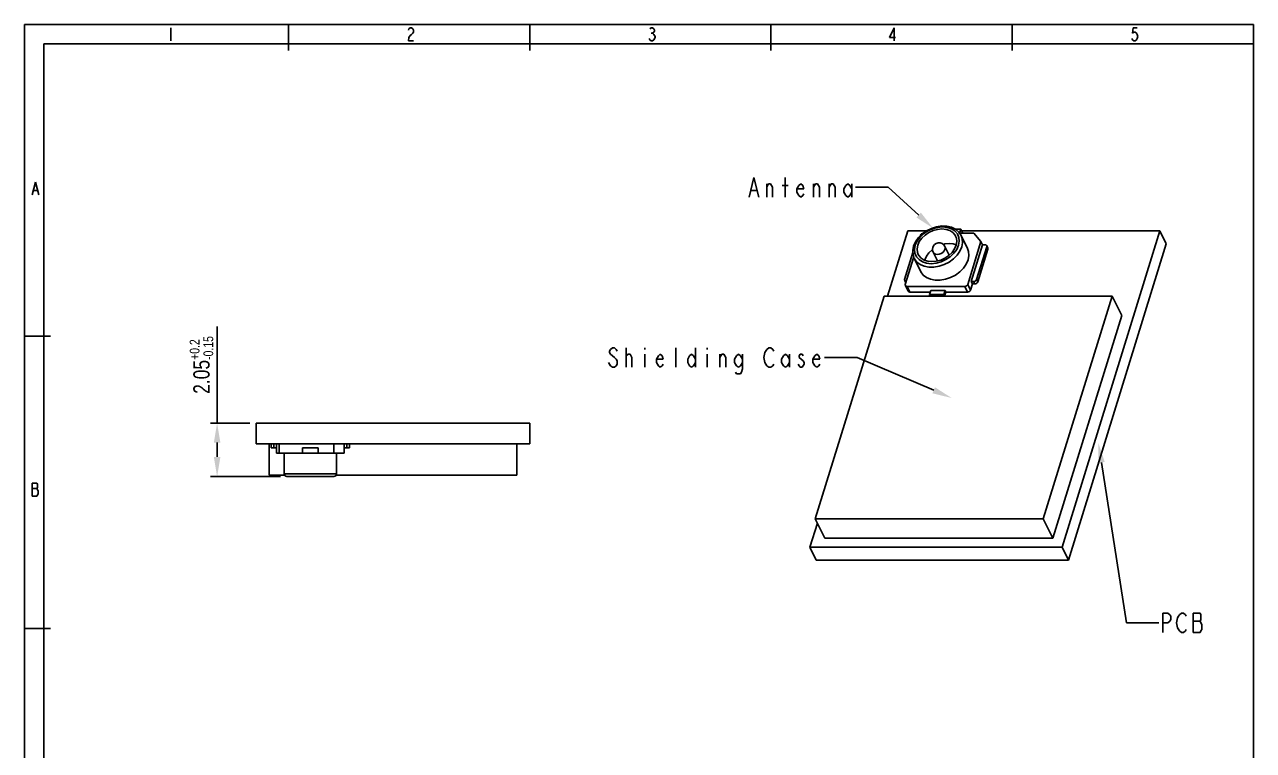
# Model space of a CAD drawing. Header units: millimetres. Extents: x 0 to 189, y 4 to 276.
# Drawn here: x 0 to 188.5, y 164.2 to 275.6 of the extents above; entities that cross this region are included whole.
import ezdxf

# ---------------------------------------------------------------- set-up
doc = ezdxf.new("R2010")
doc.units = ezdxf.units.MM
doc.header["$LTSCALE"] = 19.36
doc.header["$PDMODE"] = 3
doc.header["$PDSIZE"] = 8
doc.layers.get('0').update_dxf_attribs({"linetype": 'CONTINUOUS'})
doc.layers.get('Defpoints').update_dxf_attribs({"linetype": 'CONTINUOUS'})
doc.styles.get("Standard").update_dxf_attribs({"font": 'txt', "width": 0.8})
doc.dimstyles.new('DIMSTYLE_1', dxfattribs={"dimtxt": 2.5, "dimasz": 3, "dimexe": 1, "dimexo": 1, "dimgap": 0.65, "dimtad": 1, "dimlfac": 0.25, "dimdsep": 46, "dimtxsty": 'Standard', "dimblk": '_FILLED', "dimcen": 0.09, "dimadec": 0, "dimazin": 0, "dimtol": 1, "dimtp": 0.2, "dimtm": 0.15, "dimtfac": 0.6, "dimtofl": 0, "dimtmove": 0, "dimatfit": 3, "dimldrblk": '_FILLED', "dimfxl": 0, "dimtolj": 1, "dimarcsym": 0})

# ---------------------------------------------------------------- blocks, each defined once
blk = doc.blocks.new('_FILLED')
at = {"color": 0, "linetype": 'ByBlock'}
blk.add_solid([(0, 0), (-1, 0.167), (-1, -0.167)], dxfattribs=at)
blk = doc.blocks.new('*D8')
at = {"color": 0, "lineweight": -2}
for p, q in [((29.54, 214.4), (29.54, 229.24)), ((34.55, 214.4), (28.54, 214.4)), ((29.54, 209.2), (29.54, 211.4)), ((39.25, 206.2), (28.54, 206.2))]:
    blk.add_line(p, q, dxfattribs=at)
at = {"layer": 'Defpoints', "color": 0, "lineweight": -2}
for p in [(35.55, 214.4), (29.54, 206.2), (40.25, 206.2)]:
    blk.add_point(p, dxfattribs=at)
at = {"color": 0, "lineweight": -2, "xscale": 3, "yscale": 3, "zscale": 3}
for p, rotation in [((29.54, 214.4), 90), ((29.54, 206.2), 270)]:
    blk.add_blockref('_FILLED', p, dxfattribs=dict(at, rotation=rotation))
at = {"color": 0, "lineweight": -2, "insert": (27.14, 223.32), "char_height": 2.5, "attachment_point": 5, "rotation": 90}
blk.add_mtext('\\A1;2.05{\\H0.6x;\\S+0.2^ -0.15;}', dxfattribs=at)

msp = doc.modelspace()

# ---------------------------------------------------------------- linework, layer by layer
at = {"color": 0, "lineweight": -2}
for p, q in [((0, 275.551), (0, 3.653)), ((188.542, 275.551), (0, 275.551)), ((40.487, 271.574), (40.487, 275.551)), ((77.501, 271.574), (77.501, 275.551)), ((114.515, 271.574), (114.515, 275.551)), ((151.529, 271.574), (151.529, 275.551)), ((188.542, 3.653), (188.542, 275.551)), ((22.417, 275.038), (22.417, 273.06)), ((58.88, 274.708), (58.979, 274.873)), ((58.979, 273.555), (58.88, 273.06)), ((58.979, 274.873), (59.176, 275.038)), ((59.176, 273.884), (58.979, 273.555)), ((59.176, 275.038), (59.374, 275.038)), ((59.374, 274.049), (59.176, 273.884)), ((59.374, 275.038), (59.572, 274.873)), ((59.572, 274.214), (59.374, 274.049)), ((59.572, 274.873), (59.671, 274.708)), ((59.671, 274.378), (59.572, 274.214)), ((59.671, 274.708), (59.671, 274.378)), ((95.937, 273.225), (95.838, 273.39)), ((95.937, 274.873), (96.135, 275.038)), ((96.135, 275.038), (96.332, 275.038)), ((96.135, 274.214), (96.332, 274.214)), ((96.332, 275.038), (96.53, 274.873)), ((96.53, 274.378), (96.332, 274.214)), ((96.332, 274.214), (96.53, 274.049)), ((96.53, 274.873), (96.629, 274.708)), ((96.629, 274.543), (96.53, 274.378)), ((96.53, 274.049), (96.629, 273.884)), ((96.728, 273.555), (96.53, 273.225)), ((96.629, 274.708), (96.629, 274.543)), ((96.629, 273.884), (96.728, 273.719)), ((96.728, 273.719), (96.728, 273.555)), ((133.421, 275.038), (132.729, 273.555)), ((132.729, 273.555), (133.619, 273.555)), ((133.421, 273.06), (133.421, 275.038)), ((170.004, 273.225), (169.905, 273.39)), ((170.103, 275.038), (170.004, 274.214)), ((170.004, 274.214), (170.202, 274.378)), ((170.696, 275.038), (170.103, 275.038)), ((170.202, 274.378), (170.4, 274.378)), ((170.4, 274.378), (170.598, 274.214)), ((170.598, 274.214), (170.696, 274.049)), ((170.696, 273.39), (170.598, 273.225)), ((170.696, 274.049), (170.795, 273.719)), ((170.795, 273.719), (170.696, 273.39)), ((2.977, 272.574), (2.977, 37.144)), ((188.542, 272.574), (2.977, 272.574)), ((58.88, 273.06), (59.671, 273.06)), ((96.135, 273.06), (95.937, 273.225)), ((96.332, 273.06), (96.135, 273.06)), ((96.53, 273.225), (96.332, 273.06)), ((170.202, 273.06), (170.004, 273.225)), ((170.4, 273.06), (170.202, 273.06)), ((170.598, 273.225), (170.4, 273.06)), ((1.181, 249.412), (1.675, 251.39)), ((1.675, 251.39), (2.169, 249.412)), ((111.16, 249.092), (111.91, 252.092)), ((111.91, 252.092), (112.66, 249.092)), ((113.86, 249.092), (113.86, 251.092)), ((113.86, 250.592), (114.16, 251.092)), ((114.16, 251.092), (114.46, 251.092)), ((114.46, 251.092), (114.76, 250.592)), ((116.26, 250.842), (117.16, 250.842)), ((116.71, 249.092), (116.71, 252.092)), ((118.51, 250.342), (118.81, 250.842)), ((118.81, 250.842), (119.11, 251.092)), ((119.11, 251.092), (119.41, 250.842)), ((119.41, 250.842), (119.56, 250.342)), ((121.06, 249.092), (121.06, 251.092)), ((121.06, 250.592), (121.36, 251.092)), ((121.36, 251.092), (121.66, 251.092)), ((121.66, 251.092), (121.96, 250.592)), ((123.46, 249.092), (123.46, 251.092)), ((123.46, 250.592), (123.76, 251.092)), ((123.76, 251.092), (124.06, 251.092)), ((124.06, 251.092), (124.36, 250.592)), ((125.71, 250.342), (126.01, 250.842)), ((126.01, 250.842), (126.31, 251.092)), ((126.31, 251.092), (126.61, 250.842)), ((126.61, 250.842), (126.91, 250.342)), ((126.91, 251.092), (126.91, 249.092)), ((1.378, 250.071), (1.971, 250.071)), ((111.46, 250.092), (112.36, 250.092)), ((114.76, 250.592), (114.76, 249.092)), ((118.51, 249.842), (118.51, 250.342)), ((119.56, 250.342), (118.51, 250.342)), ((118.81, 249.342), (118.51, 249.842)), ((119.11, 249.092), (118.81, 249.342)), ((119.41, 249.342), (119.11, 249.092)), ((119.56, 249.592), (119.41, 249.342)), ((121.96, 250.592), (121.96, 249.092)), ((124.36, 250.592), (124.36, 249.092)), ((125.71, 249.842), (125.71, 250.342)), ((126.01, 249.342), (125.71, 249.842)), ((126.31, 249.092), (126.01, 249.342)), ((126.61, 249.342), (126.31, 249.092)), ((126.91, 249.842), (126.61, 249.342)), ((132.51, 250.592), (127.51, 250.592)), ((137.185, 246.319), (132.51, 250.592)), ((135.502, 243.901), (132.406, 233.881)), ((138.376, 243.901), (135.502, 243.901)), ((137.709, 243.424), (137.137, 242.854)), ((137.931, 243.438), (137.371, 242.903)), ((137.518, 243.324), (137.453, 243.204)), ((137.63, 243.426), (137.518, 243.324)), ((137.77, 243.494), (137.63, 243.426)), ((138.161, 243.245), (137.663, 242.77)), ((138.386, 243.908), (137.709, 243.424)), ((137.817, 243.501), (137.77, 243.494)), ((138.594, 243.886), (137.931, 243.438)), ((138.751, 243.642), (138.161, 243.245)), ((139.138, 244.283), (138.386, 243.908)), ((139.327, 244.222), (138.594, 243.886)), ((139.402, 243.941), (138.751, 243.642)), ((139.935, 244.533), (139.138, 244.283)), ((140.094, 244.431), (139.327, 244.222)), ((140.082, 244.126), (139.402, 243.941)), ((140.741, 244.647), (139.935, 244.533)), ((140.757, 244.189), (140.082, 244.126)), ((140.854, 244.502), (140.094, 244.431)), ((141.521, 244.618), (140.741, 244.647)), ((141.394, 244.126), (140.757, 244.189)), ((141.571, 244.431), (140.854, 244.502)), ((141.959, 243.941), (141.394, 244.126)), ((142.238, 244.444), (141.521, 244.618)), ((142.208, 244.222), (141.571, 244.431)), ((142.426, 243.642), (141.959, 243.941)), ((142.733, 243.886), (142.208, 244.222)), ((142.855, 244.137), (142.238, 244.444)), ((142.77, 243.245), (142.426, 243.642)), ((143.12, 243.438), (142.733, 243.886)), ((142.855, 243.092), (142.77, 243.245)), ((142.84, 244.144), (143.638, 244.144)), ((143.347, 243.713), (142.855, 244.137)), ((143.349, 242.903), (143.12, 243.438)), ((143.696, 243.196), (143.347, 243.713)), ((143.456, 243.552), (143.638, 244.144)), ((145.655, 243.518), (143.479, 243.518)), ((143.638, 244.144), (143.883, 243.647)), ((174.187, 243.901), (143.758, 243.901)), ((143.843, 243.518), (143.883, 243.647)), ((146.742, 242.264), (145.655, 243.518)), ((159.179, 195.335), (174.187, 243.901)), ((175.163, 241.912), (174.187, 243.901)), ((136.407, 241.552), (136.282, 240.887)), ((136.697, 242.221), (136.407, 241.552)), ((136.667, 241.682), (136.556, 241.059)), ((136.941, 242.305), (136.667, 241.682)), ((137.137, 242.854), (136.697, 242.221)), ((137.035, 241.682), (136.937, 241.124)), ((137.371, 242.903), (136.941, 242.305)), ((137.282, 242.24), (137.035, 241.682)), ((137.663, 242.77), (137.282, 242.24)), ((139.332, 241.356), (139.289, 241.109)), ((139.446, 241.601), (139.332, 241.356)), ((139.623, 241.808), (139.446, 241.601)), ((139.863, 241.966), (139.623, 241.808)), ((140.154, 242.052), (139.863, 241.966)), ((140.47, 242.044), (140.154, 242.052)), ((140.77, 241.937), (140.47, 242.044)), ((141.017, 241.744), (140.77, 241.937)), ((141.181, 241.888), (140.923, 241.818)), ((141.185, 241.501), (141.017, 241.744)), ((141.855, 241.951), (141.181, 241.888)), ((141.845, 240.158), (141.185, 241.501)), ((141.185, 241.501), (141.238, 241.303)), ((142.491, 241.888), (141.855, 241.951)), ((142.94, 241.741), (142.491, 241.888)), ((142.684, 241.124), (142.93, 241.682)), ((142.974, 242.77), (142.855, 243.092)), ((142.93, 241.682), (143.029, 242.24)), ((143.029, 242.24), (142.974, 242.77)), ((143.024, 241.059), (143.298, 241.682)), ((143.298, 241.682), (143.409, 242.305)), ((143.409, 242.305), (143.349, 242.903)), ((143.507, 240.782), (143.789, 241.434)), ((144.672, 241.207), (143.696, 243.196)), ((143.864, 242.708), (143.696, 243.196)), ((143.789, 241.434), (143.91, 242.085)), ((143.91, 242.085), (143.864, 242.708)), ((144.708, 235.684), (146.742, 242.264)), ((146.986, 241.767), (145.243, 236.127)), ((147.626, 241.454), (146.077, 236.44)), ((146.742, 242.264), (146.986, 241.767)), ((146.986, 241.767), (147.354, 241.767)), ((147.488, 241.743), (147.354, 241.767)), ((147.586, 241.675), (147.488, 241.743)), ((147.616, 241.63), (147.586, 241.675)), ((147.8, 241.257), (147.616, 241.63)), ((147.635, 241.574), (147.616, 241.63)), ((147.626, 241.454), (147.635, 241.574)), ((147.809, 241.081), (147.626, 241.454)), ((160.155, 193.345), (175.163, 241.912)), ((136.301, 240.572), (135.024, 236.44)), ((136.435, 239.908), (135.129, 235.684)), ((136.282, 240.887), (136.32, 240.253)), ((136.32, 240.253), (136.514, 239.671)), ((137.49, 237.682), (136.514, 239.671)), ((136.514, 239.671), (136.555, 239.592)), ((136.555, 239.592), (136.92, 239.105)), ((136.556, 241.059), (136.616, 240.462)), ((136.616, 240.462), (136.845, 239.926)), ((136.845, 239.926), (137.232, 239.479)), ((136.937, 241.124), (136.991, 240.595)), ((136.991, 240.595), (137.11, 240.272)), ((137.11, 240.272), (137.195, 240.119)), ((137.195, 240.119), (137.539, 239.722)), ((137.232, 239.479), (137.758, 239.142)), ((137.539, 239.722), (138.006, 239.424)), ((138.379, 240.002), (138.133, 239.444)), ((138.762, 240.533), (138.379, 240.002)), ((139.258, 241.006), (138.762, 240.533)), ((139.295, 241.031), (139.258, 241.006)), ((139.289, 241.109), (139.308, 240.86)), ((139.308, 240.86), (139.39, 240.62)), ((140.046, 239.283), (139.39, 240.62)), ((139.39, 240.62), (139.55, 240.427)), ((139.55, 240.427), (139.773, 240.316)), ((139.773, 240.316), (140.046, 240.277)), ((140.046, 240.277), (140.342, 240.316)), ((140.342, 240.316), (140.633, 240.427)), ((140.564, 239.424), (141.215, 239.722)), ((140.633, 240.427), (140.891, 240.6)), ((140.638, 239.142), (141.371, 239.479)), ((140.891, 240.6), (141.089, 240.819)), ((141.089, 240.819), (141.209, 241.061)), ((141.238, 241.303), (141.209, 241.061)), ((141.215, 239.722), (141.804, 240.119)), ((141.371, 239.479), (142.035, 239.926)), ((141.804, 240.119), (142.302, 240.595)), ((141.85, 239.105), (142.516, 239.592)), ((142.035, 239.926), (142.595, 240.462)), ((142.302, 240.595), (142.684, 241.124)), ((142.516, 239.592), (143.077, 240.159)), ((142.595, 240.462), (143.024, 241.059)), ((143.077, 240.159), (143.507, 240.782)), ((144.84, 240.719), (144.672, 241.207)), ((144.765, 239.444), (144.886, 240.096)), ((144.886, 240.096), (144.84, 240.719)), ((146.26, 236.068), (147.809, 241.081)), ((147.799, 241.257), (147.818, 241.201)), ((147.818, 241.201), (147.809, 241.081)), ((136.92, 239.105), (137.424, 238.72)), ((137.424, 238.72), (138.045, 238.454)), ((137.49, 237.682), (137.531, 237.603)), ((137.531, 237.603), (137.896, 237.116)), ((137.758, 239.142), (138.394, 238.933)), ((138.006, 239.424), (138.572, 239.238)), ((138.045, 238.454), (138.757, 238.317)), ((138.133, 239.444), (138.123, 239.385)), ((138.394, 238.933), (139.111, 238.862)), ((138.572, 239.238), (139.208, 239.176)), ((138.757, 238.317), (139.527, 238.317)), ((139.111, 238.862), (139.872, 238.933)), ((139.208, 239.176), (139.883, 239.238)), ((139.527, 238.317), (140.322, 238.454)), ((139.872, 238.933), (140.638, 239.142)), ((139.883, 239.238), (140.564, 239.424)), ((140.322, 238.454), (141.108, 238.72)), ((141.108, 238.72), (141.85, 239.105)), ((142.826, 237.116), (143.492, 237.603)), ((143.492, 237.603), (144.053, 238.17)), ((144.053, 238.17), (144.483, 238.793)), ((144.483, 238.793), (144.765, 239.444)), ((135.024, 236.44), (135.015, 236.321)), ((135.015, 236.321), (135.033, 236.264)), ((135.202, 235.92), (135.033, 236.264)), ((135.033, 236.264), (135.063, 236.219)), ((135.063, 236.219), (135.162, 236.151)), ((135.129, 235.684), (135.12, 235.565)), ((135.162, 236.151), (135.268, 236.132)), ((137.896, 237.116), (138.4, 236.731)), ((138.4, 236.731), (139.021, 236.464)), ((139.021, 236.464), (139.733, 236.328)), ((139.733, 236.328), (140.503, 236.328)), ((140.503, 236.328), (141.298, 236.464)), ((141.298, 236.464), (142.084, 236.731)), ((142.084, 236.731), (142.826, 237.116)), ((144.643, 235.565), (144.708, 235.684)), ((144.708, 235.684), (145.135, 234.814)), ((145.135, 234.814), (145.426, 235.754)), ((145.426, 235.754), (145.243, 236.127)), ((145.243, 236.127), (145.611, 236.127)), ((145.426, 235.754), (145.794, 235.754)), ((145.611, 236.127), (145.76, 236.151)), ((145.611, 236.127), (145.794, 235.754)), ((145.76, 236.151), (145.9, 236.219)), ((145.943, 235.778), (145.794, 235.754)), ((145.9, 236.219), (146.012, 236.321)), ((146.083, 235.846), (145.943, 235.778)), ((146.012, 236.321), (146.077, 236.44)), ((146.077, 236.44), (146.26, 236.068)), ((146.195, 235.948), (146.083, 235.846)), ((146.26, 236.068), (146.195, 235.948)), ((131.862, 233.881), (121.308, 199.728)), ((166.862, 233.881), (131.862, 233.881)), ((135.12, 235.565), (135.139, 235.508)), ((135.139, 235.508), (135.566, 234.638)), ((135.139, 235.508), (135.169, 235.463)), ((135.169, 235.463), (135.267, 235.395)), ((135.267, 235.395), (135.401, 235.371)), ((135.401, 235.371), (135.828, 234.501)), ((135.401, 235.371), (144.243, 235.371)), ((135.596, 234.593), (135.566, 234.638)), ((135.694, 234.525), (135.596, 234.593)), ((135.828, 234.501), (135.694, 234.525)), ((135.828, 234.501), (138.945, 234.501)), ((139.022, 234.75), (138.828, 234.123)), ((138.828, 234.123), (138.947, 233.881)), ((141.039, 234.123), (138.828, 234.123)), ((141.232, 234.75), (139.022, 234.75)), ((141.232, 234.75), (141.039, 234.123)), ((141.157, 233.881), (141.039, 234.123)), ((141.354, 234.501), (141.163, 233.881)), ((141.354, 234.501), (141.232, 234.75)), ((141.354, 234.501), (144.67, 234.501)), ((144.243, 235.371), (144.392, 235.395)), ((144.243, 235.371), (144.67, 234.501)), ((144.392, 235.395), (144.532, 235.463)), ((144.532, 235.463), (144.643, 235.565)), ((144.819, 234.525), (144.67, 234.501)), ((144.959, 234.593), (144.819, 234.525)), ((145.07, 234.694), (144.959, 234.593)), ((145.135, 234.814), (145.07, 234.694)), ((156.308, 199.728), (166.862, 233.881)), ((168.327, 230.898), (166.862, 233.881)), ((157.773, 196.745), (168.327, 230.898)), ((3.977, 227.72), (0, 227.72)), ((89.892, 225.71), (89.742, 225.46)), ((89.742, 225.46), (89.742, 225.21)), ((89.742, 225.21), (89.892, 224.96)), ((90.192, 225.96), (89.892, 225.71)), ((89.892, 224.96), (90.492, 224.46)), ((90.492, 225.96), (90.192, 225.96)), ((90.792, 225.71), (90.492, 225.96)), ((90.492, 224.46), (90.792, 224.21)), ((90.942, 225.46), (90.792, 225.71)), ((92.292, 222.96), (92.292, 225.96)), ((92.292, 224.71), (92.592, 224.96)), ((92.592, 224.96), (92.892, 224.96)), ((92.892, 224.96), (93.192, 224.46)), ((93.192, 224.46), (93.192, 222.96)), ((95.142, 225.96), (95.142, 225.71)), ((95.142, 224.96), (95.142, 222.96)), ((96.942, 224.21), (97.242, 224.71)), ((97.242, 224.71), (97.542, 224.96)), ((97.542, 224.96), (97.842, 224.71)), ((97.842, 224.71), (97.992, 224.21)), ((99.942, 222.96), (99.942, 225.96)), ((101.742, 224.21), (102.042, 224.71)), ((102.042, 224.71), (102.342, 224.96)), ((102.342, 224.96), (102.642, 224.71)), ((102.642, 224.71), (102.942, 224.21)), ((102.942, 225.96), (102.942, 222.96)), ((104.742, 225.96), (104.742, 225.71)), ((104.742, 224.96), (104.742, 222.96)), ((106.692, 222.96), (106.692, 224.96)), ((106.692, 224.46), (106.992, 224.96)), ((106.992, 224.96), (107.292, 224.96)), ((107.292, 224.96), (107.592, 224.46)), ((107.592, 224.46), (107.592, 222.96)), ((108.942, 224.21), (109.242, 224.71)), ((109.242, 224.71), (109.542, 224.96)), ((109.542, 224.96), (109.842, 224.71)), ((109.842, 224.71), (110.142, 224.21)), ((110.142, 224.96), (110.142, 222.71)), ((113.442, 224.46), (113.592, 225.21)), ((113.592, 223.71), (113.442, 224.46)), ((113.592, 225.21), (113.892, 225.71)), ((113.892, 225.71), (114.192, 225.96)), ((114.192, 225.96), (114.492, 225.96)), ((114.492, 225.96), (114.792, 225.71)), ((114.792, 225.71), (114.942, 225.46)), ((116.142, 224.21), (116.442, 224.71)), ((116.442, 224.71), (116.742, 224.96)), ((116.742, 224.96), (117.042, 224.71)), ((117.042, 224.71), (117.342, 224.21)), ((117.342, 224.96), (117.342, 222.96)), ((118.992, 224.96), (118.842, 224.71)), ((118.842, 224.71), (118.842, 224.46)), ((118.842, 224.46), (119.142, 224.21)), ((119.292, 224.96), (118.992, 224.96)), ((119.442, 224.71), (119.292, 224.96)), ((120.942, 224.21), (121.242, 224.71)), ((121.242, 224.71), (121.542, 224.96)), ((121.542, 224.96), (121.842, 224.71)), ((121.842, 224.71), (121.992, 224.21)), ((127.742, 224.46), (122.742, 224.46)), ((139.486, 219.43), (127.742, 224.46)), ((89.892, 223.21), (89.592, 223.71)), ((90.192, 222.96), (89.892, 223.21)), ((90.492, 222.96), (90.192, 222.96)), ((90.792, 223.21), (90.492, 222.96)), ((90.792, 224.21), (90.942, 223.96)), ((90.942, 223.46), (90.792, 223.21)), ((90.942, 223.96), (90.942, 223.46)), ((96.942, 223.71), (96.942, 224.21)), ((97.992, 224.21), (96.942, 224.21)), ((97.242, 223.21), (96.942, 223.71)), ((97.542, 222.96), (97.242, 223.21)), ((97.842, 223.21), (97.542, 222.96)), ((97.992, 223.46), (97.842, 223.21)), ((101.742, 223.71), (101.742, 224.21)), ((102.042, 223.21), (101.742, 223.71)), ((102.342, 222.96), (102.042, 223.21)), ((102.642, 223.21), (102.342, 222.96)), ((102.942, 223.71), (102.642, 223.21)), ((108.942, 223.71), (108.942, 224.21)), ((109.242, 223.21), (108.942, 223.71)), ((109.542, 222.96), (109.242, 223.21)), ((109.842, 223.21), (109.542, 222.96)), ((110.142, 223.71), (109.842, 223.21)), ((110.142, 222.71), (109.992, 222.21)), ((113.742, 223.46), (113.592, 223.71)), ((113.892, 223.21), (113.742, 223.46)), ((114.192, 222.96), (113.892, 223.21)), ((114.492, 222.96), (114.192, 222.96)), ((114.792, 223.21), (114.492, 222.96)), ((114.942, 223.46), (114.792, 223.21)), ((116.142, 223.71), (116.142, 224.21)), ((116.442, 223.21), (116.142, 223.71)), ((116.742, 222.96), (116.442, 223.21)), ((117.042, 223.21), (116.742, 222.96)), ((117.342, 223.71), (117.042, 223.21)), ((118.842, 223.21), (118.692, 223.46)), ((118.992, 222.96), (118.842, 223.21)), ((119.292, 222.96), (118.992, 222.96)), ((119.142, 224.21), (119.442, 223.96)), ((119.592, 223.46), (119.292, 222.96)), ((119.442, 223.96), (119.592, 223.71)), ((119.592, 223.71), (119.592, 223.46)), ((120.942, 223.71), (120.942, 224.21)), ((121.992, 224.21), (120.942, 224.21)), ((121.242, 223.21), (120.942, 223.71)), ((121.542, 222.96), (121.242, 223.21)), ((121.842, 223.21), (121.542, 222.96)), ((121.992, 223.46), (121.842, 223.21)), ((109.242, 221.96), (109.092, 222.21)), ((109.842, 221.96), (109.242, 221.96)), ((109.992, 222.21), (109.842, 221.96)), ((35.545, 214.403), (35.545, 211.203)), ((77.545, 214.403), (35.545, 214.403)), ((77.545, 214.403), (77.545, 211.203)), ((77.545, 211.203), (35.545, 211.203)), ((37.545, 211.203), (37.545, 206.403)), ((37.853, 210.603), (37.853, 211.203)), ((38.253, 210.603), (38.253, 211.203)), ((38.653, 209.803), (38.653, 211.203)), ((39.053, 209.803), (39.053, 211.203)), ((47.453, 209.803), (47.453, 211.203)), ((49.053, 209.803), (49.053, 211.203)), ((49.453, 211.203), (49.453, 210.603)), ((49.853, 211.203), (49.853, 210.603)), ((75.545, 211.203), (75.545, 206.403)), ((37.853, 210.603), (38.653, 210.603)), ((38.653, 209.803), (49.053, 209.803)), ((39.853, 209.803), (39.853, 206.603)), ((42.653, 210.603), (42.653, 209.803)), ((45.053, 210.603), (42.653, 210.603)), ((45.053, 209.803), (45.053, 210.603)), ((47.853, 209.803), (47.853, 206.603)), ((49.053, 210.603), (49.853, 210.603)), ((165.23, 208.357), (169.047, 183.751)), ((39.914, 206.403), (37.545, 206.403)), ((47.853, 206.603), (39.853, 206.603)), ((47.453, 206.203), (40.253, 206.203)), ((75.545, 206.403), (47.791, 206.403)), ((1.873, 205.168), (1.181, 205.168)), ((1.181, 205.168), (1.181, 203.191)), ((1.181, 204.344), (1.873, 204.344)), ((1.971, 205.004), (1.873, 205.168)), ((1.873, 204.344), (1.971, 204.509)), ((1.971, 204.18), (1.873, 204.344)), ((1.971, 204.509), (1.971, 205.004)), ((2.07, 204.015), (1.971, 204.18)), ((2.07, 203.521), (2.07, 204.015)), ((1.181, 203.191), (1.873, 203.191)), ((1.873, 203.191), (2.07, 203.521)), ((121.642, 199.048), (120.494, 195.335)), ((122.772, 196.745), (121.308, 199.728)), ((121.308, 199.728), (156.308, 199.728)), ((157.773, 196.745), (156.308, 199.728)), ((122.772, 196.745), (157.773, 196.745)), ((121.471, 193.345), (120.494, 195.335)), ((120.494, 195.335), (159.179, 195.335)), ((160.155, 193.345), (159.179, 195.335)), ((121.471, 193.345), (160.155, 193.345)), ((174.647, 182.251), (174.647, 185.251)), ((174.647, 185.251), (175.397, 185.251)), ((175.397, 185.251), (175.697, 185.001)), ((175.697, 185.001), (175.847, 184.751)), ((177.047, 184.751), (177.197, 185.001)), ((177.197, 185.001), (177.497, 185.251)), ((177.497, 185.251), (177.797, 185.251)), ((177.797, 185.251), (178.097, 185.001)), ((178.097, 185.001), (178.247, 184.751)), ((179.297, 185.251), (179.297, 182.251)), ((180.347, 185.251), (179.297, 185.251)), ((180.497, 185.001), (180.347, 185.251)), ((180.497, 184.251), (180.497, 185.001)), ((169.047, 183.751), (174.047, 183.751)), ((175.397, 183.751), (174.647, 183.751)), ((175.697, 184.001), (175.397, 183.751)), ((175.847, 184.251), (175.697, 184.001)), ((175.847, 184.751), (175.847, 184.251)), ((176.747, 183.751), (176.897, 184.501)), ((176.897, 183.001), (176.747, 183.751)), ((176.897, 184.501), (177.047, 184.751)), ((177.197, 182.501), (176.897, 183.001)), ((179.297, 184.001), (180.347, 184.001)), ((180.347, 184.001), (180.497, 184.251)), ((180.497, 183.751), (180.347, 184.001)), ((180.647, 183.501), (180.497, 183.751)), ((180.647, 182.751), (180.647, 183.501)), ((3.977, 182.866), (0, 182.866)), ((177.497, 182.251), (177.197, 182.501)), ((177.797, 182.251), (177.497, 182.251)), ((178.097, 182.501), (177.797, 182.251)), ((178.247, 182.751), (178.097, 182.501)), ((179.297, 182.251), (180.347, 182.251)), ((180.347, 182.251), (180.497, 182.501)), ((180.497, 182.501), (180.647, 182.751))]:
    msp.add_line(p, q, dxfattribs=at)
for centre, start, end in [((40.253, 206.603), 180, 270), ((47.453, 206.603), 270, 360)]:
    msp.add_arc(centre, 0.4, start, end, dxfattribs=at)

# ---------------------------------------------------------------- block references
at = {"color": 0, "lineweight": -2, "xscale": 3, "yscale": 3, "zscale": 3}
for p, rotation in [((139.4, 244.295), 317.5777271005958), ((142.244, 218.249), 336.81463260623), ((164.771, 211.322), 98.81716990483619)]:
    msp.add_blockref('_FILLED', p, dxfattribs=dict(at, rotation=rotation))

# ---------------------------------------------------------------- dimensions: what is measured, and where the dimension line sits
at = {"color": 0, "lineweight": -2}
dim = msp.add_linear_dim(base=(29.537, 206.203), p1=(35.545, 214.403), p2=(40.253, 206.203), angle=90, dimstyle='DIMSTYLE_1', dxfattribs=at)
dim.commit()
dim.dimension.update_dxf_attribs({"geometry": '*D8', "text_midpoint": (29.537, 223.32), "dimtype": 160})

doc.saveas('drawing.dxf')
